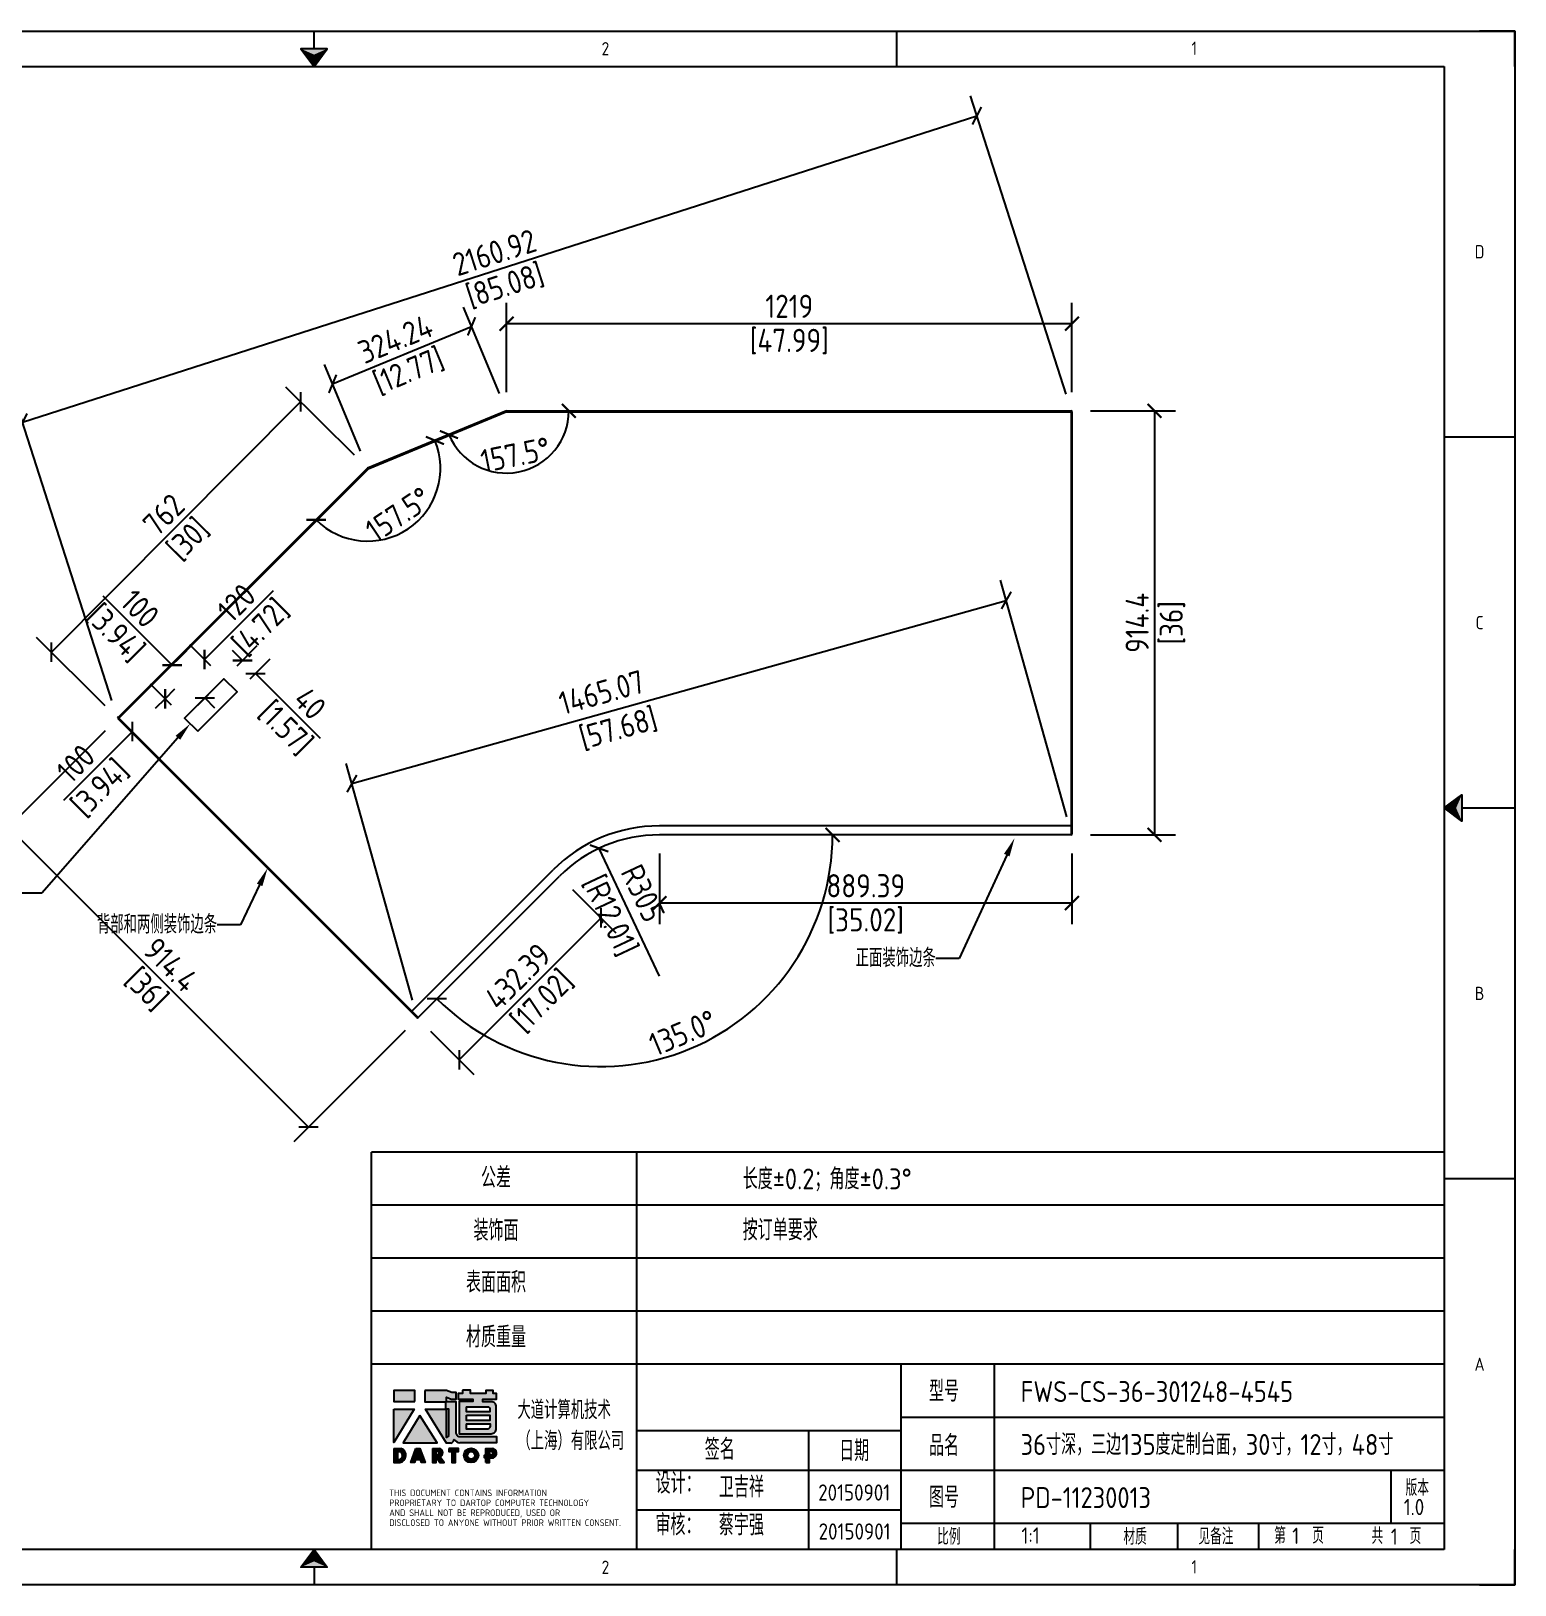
# Model space of a CAD drawing. Header units: millimetres. Extents: x 334 to 23266, y -22310 to 9660.
# Drawn here: x 20067 to 23266, y 6309 to 9660 of the extents above; entities that cross this region are included whole.
import ezdxf
from ezdxf import colors
from ezdxf.entities.mleader import LeaderData, LeaderLine
from ezdxf.enums import TextEntityAlignment as Align
from ezdxf.math import Vec2, Vec3

# ---------------------------------------------------------------- set-up
doc = ezdxf.new("R2010")
doc.units = ezdxf.units.MM
doc.header["$MEASUREMENT"] = 0
doc.layers.get('Defpoints').update_dxf_attribs({"color": 252})
for name, color, linetype in [('DIM', 2, 'Continuous'), ('TITLEBLOCK', 255, 'Continuous'), ('WORKSURFACE', 7, 'Continuous')]:
    doc.layers.add(name, color=color, linetype=linetype)
doc.styles.add('Dartop Text Style', font='gbenor.shx', dxfattribs={"bigfont": 'gbcbig.shx'})
doc.dimstyles.new('Dartop DIM Style', dxfattribs={"dimscale": 20, "dimtxt": 2.5, "dimasz": 1.5, "dimexe": 2.25, "dimexo": 2, "dimtad": 1, "dimdsep": 46, "dimtxsty": 'Dartop Text Style', "dimblk": 'ARCHTICK', "dimcen": 0.09, "dimadec": 1, "dimazin": 0, "dimtfac": 1, "dimtofl": 0, "dimtmove": 0, "dimatfit": 1, "dimfxl": 1, "dimtolj": 1, "dimtzin": 0, "dimarcsym": 0})

# ---------------------------------------------------------------- blocks, each defined once
blk = doc.blocks.new('*U5')
at = {"color": 254, "linetype": 'Continuous', "extrusion": (0, 0, -1)}
for points in [[(-17, 0.333), (-16.812, 0.25), (-17, 0.5)], [(-17, 0.333), (-17, 0.5), (-17.188, 0.25)], [(-17, 0.333), (-17.188, 0.25), (-16.812, 0.25)]]:
    blk.add_solid(points, dxfattribs=at)
blk = doc.blocks.new('*U4')
at = {"color": 254, "linetype": 'Continuous', "extrusion": (0, 0, -1)}
for points in [[(-33.167, 11), (-33, 11), (-33.25, 11.188)], [(-33.167, 11), (-33.25, 11.188), (-33.25, 10.812)], [(-33.167, 11), (-33.25, 10.812), (-33, 11)]]:
    blk.add_solid(points, dxfattribs=at)
blk = doc.blocks.new('*U6')
at = {"color": 254, "linetype": 'Continuous'}
for points in [[(17, 21.667), (17.188, 21.75), (16.812, 21.75)], [(17, 21.667), (16.812, 21.75), (17, 21.5)], [(17, 21.667), (17, 21.5), (17.188, 21.75)]]:
    blk.add_solid(points, dxfattribs=at)
blk = doc.blocks.new('dadao')
for p, q in [((48, 19.2), (44.9, 10.4)), ((44.9, 10.4), (51.2, 10.4)), ((51.2, 10.4), (48, 19.2))]:
    blk.add_line(p, q)
for points in [[(41.8, 121.6), (41.8, 143.7), (-0.4, 143.7), (-0.4, 121.6), (41.8, 121.6)], [(104.8, 122), (104.8, 130.3), (114.1, 126.3), (124.2, 126.3), (124.2, 139.6), (115.9, 139.6), (105.1, 143.9), (61.5, 143.9)], [(61.7, 144), (61.7, 121.3), (103.9, 121.3)], [(113.4, 38.7), (105.1, 38.7), (63, 106.5), (103.9, 106.5), (103.9, 120.9), (103.9, 121.3)], [(109.7, 53.6), (109.7, 106.2), (104.3, 106.2), (104.3, 50.4), (106.6, 50.4)], [(144.6, 94.4), (144.6, 84.8), (192, 84.8), (192, 94.1), (144.9, 94.1)], [(120.2, 45), (119.5, 45), (119.5, 44.6)], [(0, 28), (0, 0), (11.8, 0)], [(0.1, 28), (14, 28)], [(7.1, 21.8), (7.1, 6.1), (12, 6.1)], [(7.1, 21.8), (11.4, 21.8)], [(76.8, 28.2), (76.8, 0), (84.1, 0), (84.1, 11.1), (91.6, -0.1), (100.3, -0.1), (91.7, 11.1)], [(76.8, 28.2), (90.6, 28.2)], [(84, 22.7), (84, 15.3), (87.2, 15.3)], [(84, 22.7), (87.3, 22.7)], [(183.7, 0), (183.7, 9.6), (180.6, 9.6), (180.6, 14.9), (183.8, 14.9), (183.8, 28.1), (196.1, 28.1), (196.5, 28.1)], [(183.7, 0), (190.9, 0), (190.9, 9.6), (198.8, 9.6)], [(194.9, 22.3), (190.8, 22.3), (190.8, 15), (194.4, 15)]]:
    blk.add_lwpolyline(points)
blk.add_lwpolyline([(137.1, 144.2), (137.1, 137.9), (128.3, 137.9), (128.3, 126.5), (157.3, 126.5), (157.3, 121.5), (130.3, 121.5), (130.3, 57.5), (194.4, 57.5, 0.414214), (204.4, 67.5), (204.4, 111.3, 0.414214), (194.4, 121.3), (177.5, 121.3), (177.5, 126.3), (204.7, 126.3), (204.7, 137.7), (198.2, 137.7), (198.2, 143.9), (183.3, 143.9), (183.3, 138), (153, 138), (153, 144.2), (137.1, 144.2)], format="xyb", close=True)
for points in [[(-0.3, 106.2), (40.4, 106.2), (-0.3, 39.7), (-0.3, 106.2)], [(51.7, 94.1), (18.4, 39.3), (86.2, 39.3)], [(43.8, 28.2), (51.8, 28.2), (62.6, -0.1), (55, -0.1), (53.2, 5), (42.9, 5), (41.1, 0), (33.6, 0)], [(110, 28.1), (110, 21.9), (116, 21.9), (116, -0.1), (123.2, -0.1), (123.2, 22), (129.2, 22), (129.2, 28.1), (110, 28.1)]]:
    blk.add_lwpolyline(points, close=True)
for points in [[(104.8, 122), (123.4, 122), (123.4, 60, 0.414214), (131.4, 52), (204.8, 52), (204.8, 39.1), (131.7, 39.1)], [(144.3, 110.8), (144.3, 101.8), (192.3, 101.8), (192.3, 105.5, 0.414214), (187.3, 110.5), (144.3, 110.5)], [(144.6, 77), (144.6, 67.5), (187.6, 67.5, 0.414214), (192.6, 72.5), (192.6, 76.4), (144.6, 76.4)]]:
    blk.add_lwpolyline(points, format="xyb")
for radius in [14.5, 7.44]:
    blk.add_circle((154.2, 14.2), radius)
for centre, radius, start, end in [((99.2, 60.7), 12.6, 305.6399, 325.969), ((111.6, 46.7), 8.19, 282.9811, 347.6627), ((136, 61.7), 22.9, 226.7358, 259.3209), ((8.5, 13.9), 8.49, 294.2143, 69.7177), ((9.6, 14.2), 14.4, 278.6604, 72.3203), ((86.4, 19), 3.8, 282.527, 76.7196), ((88.6, 19.4), 8.95, 290.6073, 77.2124), ((193.7, 18.7), 3.8, 280.9891, 72.5513), ((195.7, 18.6), 9.51, 288.8959, 85.2442)]:
    blk.add_arc(centre, radius, start, end)
blk = doc.blocks.new('TitleBlock_Dartop')
for points in [[(2465.7, 419.1), (2420.2, 419.1), (2420.2, 395.3), (2465.7, 395.3)], [(2464.3, 378.7), (2420.3, 378.7), (2420.3, 306.9)], [(2476.5, 365.6), (2440.5, 306.4), (2513.7, 306.4)], [(2560.2, 294.3), (2539.4, 294.3), (2539.4, 287.7), (2545.9, 287.7), (2545.9, 263.9), (2553.7, 263.9), (2553.7, 287.7), (2560.2, 287.7)]]:
    blk.add_hatch(color=256).paths.add_polyline_path(points)
h = blk.add_hatch(color=256)
h.paths.add_polyline_path([(2533.8, 404.6), (2543.9, 400.3), (2554.8, 400.3), (2554.8, 414.7), (2545.8, 414.7), (2534.1, 419.3), (2487.3, 419.3), (2487.3, 395), (2532.8, 395), (2532.8, 394.5), (2532.8, 378.9), (2488.7, 378.9), (2534.1, 305.8), (2543.1, 305.8, 0.279375), (2549.7, 312.2), (2549.7, 312.5), (2550.5, 312.5, 0.143145), (2562.9, 306.2), (2641.8, 306.2), (2641.8, 320.1), (2562.5, 320.1, -0.414214), (2553.9, 328.7), (2553.9, 395.7), (2533.8, 395.7)])
h.paths.add_polyline_path([(2533.3, 378.6), (2539.1, 378.6), (2539.1, 321.8, -0.088936), (2535.7, 318.4), (2533.3, 318.4)], flags=16)
h = blk.add_hatch(color=256)
h.paths.add_polyline_path([(2641.7, 412.7), (2634.7, 412.7), (2634.7, 419.4), (2618.6, 419.4), (2618.6, 413), (2585.8, 413), (2585.8, 419.7), (2568.6, 419.7), (2568.6, 412.9), (2559.2, 412.9), (2559.2, 400.6), (2590.5, 400.6), (2590.5, 395.1), (2561.3, 395.1), (2561.3, 326.1), (2630.6, 326.1, 0.414214), (2641.4, 336.9), (2641.4, 384.2, 0.414214), (2630.6, 395), (2612.3, 395), (2612.3, 400.3), (2641.7, 400.3)])
h.paths.add_polyline_path([(2622.9, 383.3, -0.414214), (2628.3, 377.9), (2628.3, 373.9), (2576.5, 373.9), (2576.5, 383.3)], flags=16)
h.paths.add_polyline_path([(2628, 365.5), (2628, 355.5), (2576.8, 355.5), (2576.8, 365.5)], flags=16)
h.paths.add_polyline_path([(2628.7, 346.5), (2628.7, 342.2, -0.414214), (2623.3, 336.8), (2576.8, 336.8), (2576.8, 346.5)], flags=16)
h = blk.add_hatch(color=256)
h.paths.add_polyline_path([(2435.7, 294.1), (2420.6, 294.1), (2420.6, 264), (2433.3, 264, 0.793016)])
h.paths.add_polyline_path([(2433.6, 270.6), (2428.3, 270.6), (2428.3, 287.5), (2433, 287.5, -0.671361)], flags=16)
h = blk.add_hatch(color=256)
h.paths.add_polyline_path([(2476.6, 294.4), (2468, 294.4), (2456.9, 263.9), (2465.1, 263.9), (2467, 269.3), (2478, 269.3), (2480, 263.9), (2488.2, 263.9)])
h.paths.add_polyline_path([(2475.9, 275.1), (2469.1, 275.1), (2472.4, 284.7)], flags=16)
h = blk.add_hatch(color=256)
h.paths.add_polyline_path([(2518.4, 294.4), (2503.6, 294.4), (2503.6, 263.9), (2511.4, 263.9), (2511.4, 276), (2519.5, 263.8), (2529, 263.8), (2519.7, 275.9, 0.744055)])
h.paths.add_polyline_path([(2511.4, 280.5), (2511.4, 288.5), (2514.9, 288.5, -0.796809), (2514.8, 280.5)], flags=16)
h = blk.add_hatch(color=256)
h.paths.add_polyline_path([(2571.5, 279.3, 1), (2602.8, 279.3, 1)])
h.paths.add_polyline_path([(2595.2, 279.3, -1), (2579.1, 279.3, -1)], flags=16)
h = blk.add_hatch(color=256)
h.paths.add_polyline_path([(2632.8, 294.3), (2632.3, 294.3), (2619.1, 294.3), (2619.1, 280.1), (2615.6, 280.1), (2615.6, 274.3), (2619.1, 274.3), (2619.1, 264), (2626.8, 264), (2626.8, 274.4), (2635.3, 274.4, 0.812304)])
h.paths.add_polyline_path([(2626.7, 280.1), (2626.7, 288.1), (2631.1, 288.1, -0.778213), (2630.6, 280.1)], flags=16)
for p, q in [((0, 3350.4), (4761.2, 3350.4)), ((2248.5, 3312.3), (2248.5, 3350.4)), ((3504.9, 3274.2), (3504.9, 3350.4)), ((4837.4, 3350.4), (4761.2, 3350.4)), ((4837.4, 3274.2), (4837.4, 3350.4)), ((152.3, 3274.2), (4685.1, 3274.2)), ((4685.1, 3274.2), (4685.1, 76.1)), ((4837.4, 3274.2), (4837.4, 76.1)), ((4837.4, 2474.7), (4685.1, 2474.7)), ((4723.2, 1675.2), (4837.4, 1675.2)), ((2372.2, 76.1), (2372.2, 932.8)), ((4685.1, 932.8), (2372.2, 932.8)), ((2943.3, 932.8), (2943.3, 76.1)), ((4837.4, 875.7), (4685.1, 875.7)), ((4685.1, 818.6), (2372.2, 818.6)), ((4685.1, 704.3), (2372.2, 704.3)), ((4685.1, 590.1), (2372.2, 590.1)), ((4685.1, 475.9), (2372.2, 475.9)), ((3514.4, 76.1), (3514.4, 475.9)), ((3715.3, 133.3), (3715.3, 475.9)), ((3514.4, 361.7), (4685.1, 361.7)), ((2943.3, 333.1), (3514.4, 333.1)), ((3314.5, 333.1), (3314.5, 76.1)), ((2943.3, 247.5), (4685.1, 247.5)), ((4570.9, 133.3), (4570.9, 247.5)), ((2943.3, 161.8), (3514.4, 161.8)), ((3514.4, 133.3), (4685.1, 133.3)), ((3715.3, 76.1), (3715.3, 133.3)), ((3922.4, 76.1), (3922.4, 133.3)), ((4110.6, 76.1), (4110.6, 133.3)), ((4285.3, 76.1), (4285.3, 133.3)), ((4685.1, 76.1), (152.3, 76.1)), ((3504.9, 0), (3504.9, 76.1)), ((4837.4, 0), (4837.4, 76.1)), ((2248.5, 38.1), (2248.5, 0)), ((4761.2, 0), (0, 0)), ((4761.2, 0), (4837.4, 0))]:
    blk.add_line(p, q)
for points in [[(0, 3350.4), (4837.4, 3350.4), (4837.4, 0), (0, 0)], [(2248.5, 3274.2), (2277, 3312.3), (2219.9, 3312.3), (2248.5, 3274.2)], [(4685.1, 1675.2), (4723.2, 1703.7), (4723.2, 1646.6), (4685.1, 1675.2)], [(2248.5, 76.1), (2277, 38.1), (2219.9, 38.1), (2248.5, 76.1)]]:
    blk.add_lwpolyline(points, close=True)
for name, p, xscale, yscale, zscale in [('*U6', (-340.4, 0), 152.2888407109637, 152.2888407109637, 152.2888407109637), ('*U4', (-340.4, 0), 152.2888407109637, 152.2888407109637, 152.2888407109637), ('dadao', (2420.6, 264), 1.079866324957078, 1.079866324957078, 1.079866324957078), ('*U5', (-340.4, 0), 152.2888407109637, 152.2888407109637, 152.2888407109637)]:
    blk.add_blockref(name, p, dxfattribs=dict(xscale=xscale, yscale=yscale, zscale=zscale))
at = {"style": 'Dartop Text Style'}
for s, height, p in [('2', 28.6, (2876.7, 3312.3)), ('1', 28.6, (4146.1, 3313.2)), ('D', 28.6, (4761.2, 2874.5)), ('C', 28.6, (4761.2, 2074.9)), ('B', 28.6, (4761.2, 1275.4)), ('公差', 45, (2640.8, 878.3)), ('装饰面', 45, (2640.8, 764.4)), ('表面面积', 45, (2640.8, 652.7)), ('材质重量', 45, (2640.8, 534.5)), ('A', 28.6, (4761.2, 475.9)), ('型号', 45, (3606.7, 417.8)), ('签名', 45, (3123.1, 292.2)), ('日期', 45, (3413, 289.3)), ('品名', 45, (3606.7, 300.5)), ('图号', 45, (3606.7, 188.9)), ('版本', 35, (4626.9, 209.6)), ('比例', 35, (3617, 104.1)), ('材质', 35, (4018.6, 104.1)), ('第   页', 35, (4372, 106.5)), ('共   页', 35, (4581.8, 105.6)), ('2', 28.6, (2876.7, 38.1)), ('1', 28.6, (4146.1, 39))]:
    blk.add_text(s, height=height, dxfattribs=at).set_placement(p, align=Align.MIDDLE_CENTER)
for s, height, p in [('设计：', 45, (2984.8, 197)), ('THIS DOCUMENT CONTAINS INFORMATION', 14.277, (2410.7, 191.4)), ('PROPRIETARY TO DARTOP COMPUTER TECHNOLOGY', 14.277, (2410.7, 169.9)), ('AND SHALL NOT BE REPRODUCED, USED OR', 14.277, (2410.7, 148.5)), ('DISCLOSED TO ANYONE WITHOUT PRIOR WRITTEN CONSENT.', 14.277, (2410.7, 127.1)), ('审核：', 45, (2984.4, 107))]:
    blk.add_text(s, height=height, dxfattribs=at).set_placement(p)
at = {"insert": (2686.8, 397.4), "char_height": 40, "attachment_point": 1, "style": 'Dartop Text Style'}
blk.add_mtext_dynamic_manual_height_columns('大道计算机技术（上海）有限公司', width=235.338, gutter_width=1, heights=[0], dxfattribs=at)
at = {"style": 'Dartop Text Style'}
for tag, p, height in [('#公差', (3172.6, 852.9), 45), ('#装饰面', (3172.6, 743), 45), ('#表面面积', (3172.6, 626.8), 45), ('#材质重量', (3172.6, 506), 45), ('#型号', (3771.8, 394.4), 45), ('#品名', (3771.8, 280.3), 45), ('#设计', (3121.2, 188.5), 45), ('#图号', (3771.8, 165.8), 45), ('#版本', (4597.7, 150.5), 35), ('#审核', (3121.2, 106.9), 45), ('#比例', (3773.4, 89), 35), ('#材质', (4155.2, 87.2), 35), ('#INDEX', (4357.4, 88.3), 35), ('#PAGE', (4569.8, 86.7), 35)]:
    blk.add_attdef(tag, p, '', height=height, dxfattribs=at)
for tag, p in [('#设计日期', (3412.9, 181.7)), ('#审核日期', (3413.8, 97.7))]:
    blk.add_attdef(tag, text='', height=35, dxfattribs=at).set_placement(p, align=Align.CENTER)
blk = doc.blocks.new('_ArchTick')
at = {"color": 0, "linetype": 'ByBlock', "const_width": 0.15}
blk.add_lwpolyline([(-0.5, -0.5), (0.5, 0.5)], dxfattribs=at)
blk = doc.blocks.new('*D94')
at = {"layer": 'Defpoints', "color": 0, "transparency": 16777216}
for p in [(20255.4, 8179.4, 32), (20018.9, 7942.9), (20902, 7532.8, 32)]:
    blk.add_point(p, dxfattribs=at)
at = {"layer": 'DIM', "color": 0, "lineweight": -2, "transparency": 16777216}
for p, q in [((20227.1, 8151.1), (19987.1, 7911.1)), ((20665.5, 7296.3), (20018.9, 7942.9)), ((20873.7, 7504.5), (20633.6, 7264.5))]:
    blk.add_line(p, q, dxfattribs=at)
at = {"layer": 'DIM', "color": 0, "lineweight": -2, "transparency": 16777216, "xscale": 30, "yscale": 30, "zscale": 30}
for p, rotation in [((20018.9, 7942.9), 135.0000000000037), ((20665.5, 7296.3), 315.0000000000037)]:
    blk.add_blockref('_ArchTick', p, dxfattribs=dict(at, rotation=rotation))
at = {"layer": 'DIM', "color": 0, "transparency": 16777216, "char_height": 50, "attachment_point": 5, "rotation": 315, "style": 'Dartop Text Style'}
for s, insert in [('\\A1;914.4', (20368.7, 7646.1)), ('\\A1;[36]', (20314.9, 7592.3))]:
    blk.add_mtext(s, dxfattribs=dict(at, insert=insert))
blk = doc.blocks.new('*D95')
at = {"layer": 'Defpoints', "color": 0, "transparency": 16777216}
for p in [(20648.5, 8860.3), (20792.8, 8716.8, 32), (20255.4, 8176.6, 32)]:
    blk.add_point(p, dxfattribs=at)
at = {"layer": 'DIM', "color": 0, "lineweight": -2, "transparency": 16777216}
for p, q in [((20764.4, 8745), (20616.6, 8892.1)), ((20111.1, 8320.1), (20648.5, 8860.3)), ((20227, 8204.8), (20079.2, 8351.8))]:
    blk.add_line(p, q, dxfattribs=at)
at = {"layer": 'DIM', "color": 0, "lineweight": -2, "transparency": 16777216, "xscale": 30, "yscale": 30, "zscale": 30}
for p, rotation in [((20648.5, 8860.3), 45.15038227807477), ((20111.1, 8320.1), 225.1503822780748)]:
    blk.add_blockref('_ArchTick', p, dxfattribs=dict(at, rotation=rotation))
at = {"layer": 'DIM', "color": 0, "transparency": 16777216, "char_height": 50, "attachment_point": 5, "rotation": 45.1504, "style": 'Dartop Text Style'}
for s, insert in [('\\A1;762', (20353.2, 8616.7)), ('\\A1;[30]', (20407.1, 8563))]:
    blk.add_mtext(s, dxfattribs=dict(at, insert=insert))
blk = doc.blocks.new('*D96')
at = {"layer": 'Defpoints', "color": 0, "transparency": 16777216}
for p in [(21016.9, 9022.9), (21092.4, 8840.9, 32), (20792.8, 8716.8, 32)]:
    blk.add_point(p, dxfattribs=at)
at = {"layer": 'DIM', "color": 0, "lineweight": -2, "transparency": 16777216}
for p, q in [((21077.1, 8877.8), (20999.7, 9064.5)), ((20717.4, 8898.9), (21016.9, 9022.9)), ((20777.5, 8753.7), (20700.2, 8940.4))]:
    blk.add_line(p, q, dxfattribs=at)
at = {"layer": 'DIM', "color": 0, "lineweight": -2, "transparency": 16777216, "xscale": 30, "yscale": 30, "zscale": 30}
for p, rotation in [((21016.9, 9022.9), 22.49999999942064), ((20717.4, 8898.9), 202.4999999994207)]:
    blk.add_blockref('_ArchTick', p, dxfattribs=dict(at, rotation=rotation))
at = {"layer": 'DIM', "color": 0, "transparency": 16777216, "char_height": 50, "attachment_point": 5, "rotation": 22.5, "style": 'Dartop Text Style'}
for s, insert in [('\\A1;324.24', (20852.8, 8995.5)), ('\\A1;[12.77]', (20881.9, 8925.3))]:
    blk.add_mtext(s, dxfattribs=dict(at, insert=insert))
blk = doc.blocks.new('*D97')
at = {"layer": 'Defpoints', "color": 0, "transparency": 16777216}
for p in [(22311.4, 9028.7), (21092.4, 8840.9, 32), (22311.4, 8840.9, 32)]:
    blk.add_point(p, dxfattribs=at)
at = {"layer": 'DIM', "color": 0, "lineweight": -2, "transparency": 16777216}
for p, q in [((21092.4, 8880.9), (21092.4, 9073.7)), ((22311.4, 8880.9), (22311.4, 9073.7)), ((21092.4, 9028.7), (22311.4, 9028.7))]:
    blk.add_line(p, q, dxfattribs=at)
at = {"layer": 'DIM', "color": 0, "lineweight": -2, "transparency": 16777216, "xscale": 30, "yscale": 30, "zscale": 30, "rotation": 180}
blk.add_blockref('_ArchTick', (21092.4, 9028.7), dxfattribs=at)
at = {"layer": 'DIM', "color": 0, "lineweight": -2, "transparency": 16777216, "xscale": 30, "yscale": 30, "zscale": 30}
blk.add_blockref('_ArchTick', (22311.4, 9028.7), dxfattribs=at)
at = {"layer": 'DIM', "color": 0, "transparency": 16777216, "char_height": 50, "attachment_point": 5, "style": 'Dartop Text Style'}
for s, insert in [('\\A1;1219', (21701.9, 9066.2)), ('\\A1;[47.99]', (21701.9, 8990.1))]:
    blk.add_mtext(s, dxfattribs=dict(at, insert=insert))
blk = doc.blocks.new('*D88')
at = {"layer": 'Defpoints', "color": 0, "transparency": 16777216}
for p in [(21092.4, 8840.9, 32), (21092.4, 8840.9, 32), (22309.4, 8840.9, 32), (20792.8, 8716.8, 32), (21057.6, 8711.1)]:
    blk.add_point(p, dxfattribs=at)
at = {"layer": 'DIM', "color": 0, "lineweight": -2, "transparency": 16777216}
blk.add_arc((21092.4, 8840.9), 134.4, 202.5, 360, dxfattribs=at)
at = {"layer": 'DIM', "color": 0, "lineweight": -2, "transparency": 16777216, "xscale": 30, "yscale": 30, "zscale": 30}
for p, rotation in [((21226.7, 8840.9), 89.99999998064156), ((20968.2, 8789.5), 112.5)]:
    blk.add_blockref('_ArchTick', p, dxfattribs=dict(at, rotation=rotation))
at = {"layer": 'DIM', "color": 0, "transparency": 16777216, "insert": (21111.3, 8745.9), "char_height": 50, "attachment_point": 5, "rotation": 11.25, "style": 'Dartop Text Style'}
blk.add_mtext('\\A1;157.5°', dxfattribs=at)
blk = doc.blocks.new('*D89')
at = {"layer": 'Defpoints', "color": 0, "transparency": 16777216}
for p in [(21092.4, 8840.9, 32), (20792.8, 8716.8, 32), (20792.8, 8716.8, 32), (20813.3, 8561.1), (20255.4, 8179.4, 32)]:
    blk.add_point(p, dxfattribs=at)
at = {"layer": 'DIM', "color": 0, "lineweight": -2, "transparency": 16777216}
blk.add_arc((20792.8, 8716.8), 157, 225, 22.5, dxfattribs=at)
at = {"layer": 'DIM', "color": 0, "lineweight": -2, "transparency": 16777216, "xscale": 30, "yscale": 30, "zscale": 30}
for p, rotation in [((20937.9, 8776.9), 112.4999999999994), ((20681.8, 8605.8), 135.0000000000039)]:
    blk.add_blockref('_ArchTick', p, dxfattribs=dict(at, rotation=rotation))
at = {"layer": 'DIM', "color": 0, "transparency": 16777216, "insert": (20859.2, 8617.4), "char_height": 50, "attachment_point": 5, "rotation": 33.75, "style": 'Dartop Text Style'}
blk.add_mtext('\\A1;157.5°', dxfattribs=at)
blk = doc.blocks.new('*D85')
at = {"layer": 'Defpoints', "color": 0, "transparency": 16777216}
for p in [(22311.4, 8840.9, 32), (22311.4, 7926.5, 32), (22489.4, 7926.5)]:
    blk.add_point(p, dxfattribs=at)
at = {"layer": 'DIM', "color": 0, "lineweight": -2, "transparency": 16777216}
for p, q in [((22351.4, 8840.9), (22534.4, 8840.9)), ((22489.4, 8840.9), (22489.4, 7926.5)), ((22351.4, 7926.5), (22534.4, 7926.5))]:
    blk.add_line(p, q, dxfattribs=at)
at = {"layer": 'DIM', "color": 0, "lineweight": -2, "transparency": 16777216, "xscale": 30, "yscale": 30, "zscale": 30}
for p, rotation in [((22489.4, 8840.9), 90), ((22489.4, 7926.5), 270)]:
    blk.add_blockref('_ArchTick', p, dxfattribs=dict(at, rotation=rotation))
at = {"layer": 'DIM', "color": 0, "transparency": 16777216, "char_height": 50, "attachment_point": 5, "rotation": 90, "style": 'Dartop Text Style'}
for s, insert in [('\\A1;914.4', (22451.9, 8383.7)), ('\\A1;[36]', (22527.9, 8383.7))]:
    blk.add_mtext(s, dxfattribs=dict(at, insert=insert))
blk = doc.blocks.new('*D90')
at = {"layer": 'Defpoints', "color": 0, "transparency": 16777216}
for p in [(21422, 7926.5, 32), (22311.4, 7926.5, 32), (21422, 7779.2)]:
    blk.add_point(p, dxfattribs=at)
at = {"layer": 'DIM', "color": 0, "lineweight": -2, "transparency": 16777216}
for p, q in [((21422, 7886.5), (21422, 7734.2)), ((22311.4, 7886.5), (22311.4, 7734.2)), ((22311.4, 7779.2), (21422, 7779.2))]:
    blk.add_line(p, q, dxfattribs=at)
at = {"layer": 'DIM', "color": 0, "lineweight": -2, "transparency": 16777216, "xscale": 30, "yscale": 30, "zscale": 30, "rotation": 180}
blk.add_blockref('_ArchTick', (21422, 7779.2), dxfattribs=at)
at = {"layer": 'DIM', "color": 0, "lineweight": -2, "transparency": 16777216, "xscale": 30, "yscale": 30, "zscale": 30}
blk.add_blockref('_ArchTick', (22311.4, 7779.2), dxfattribs=at)
at = {"layer": 'DIM', "color": 0, "transparency": 16777216, "char_height": 50, "attachment_point": 5, "style": 'Dartop Text Style'}
for s, insert in [('\\A1;889.39', (21866.7, 7816.7)), ('\\A1;[35.02]', (21866.7, 7740.7))]:
    blk.add_mtext(s, dxfattribs=dict(at, insert=insert))
blk = doc.blocks.new('*D91')
at = {"layer": 'Defpoints', "color": 0, "transparency": 16777216}
for p in [(21206.3, 7837.1, 32), (20900.6, 7531.4, 32), (20990.4, 7441.6)]:
    blk.add_point(p, dxfattribs=at)
at = {"layer": 'DIM', "color": 0, "lineweight": -2, "transparency": 16777216}
for p, q in [((21234.6, 7808.9), (21327.9, 7715.5)), ((21296.1, 7747.3), (20990.4, 7441.6)), ((20928.8, 7503.1), (21022.2, 7409.8))]:
    blk.add_line(p, q, dxfattribs=at)
at = {"layer": 'DIM', "color": 0, "lineweight": -2, "transparency": 16777216, "xscale": 30, "yscale": 30, "zscale": 30}
for p, rotation in [((21296.1, 7747.3), 45.0000000000008), ((20990.4, 7441.6), 225.0000000000008)]:
    blk.add_blockref('_ArchTick', p, dxfattribs=dict(at, rotation=rotation))
at = {"layer": 'DIM', "color": 0, "transparency": 16777216, "char_height": 50, "attachment_point": 5, "rotation": 45, "style": 'Dartop Text Style'}
for s, insert in [('\\A1;432.39', (21116.7, 7621)), ('\\A1;[17.02]', (21170.5, 7567.2))]:
    blk.add_mtext(s, dxfattribs=dict(at, insert=insert))
blk = doc.blocks.new('*D86')
at = {"layer": 'Defpoints', "color": 0, "transparency": 16777216}
for p in [(21292, 7897.4, 32), (21422, 7621.5, 32)]:
    blk.add_point(p, dxfattribs=at)
at = {"layer": 'DIM', "color": 0, "lineweight": -2, "transparency": 16777216}
blk.add_line((21422, 7621.5), (21292, 7897.4), dxfattribs=at)
at = {"layer": 'DIM', "color": 0, "lineweight": -2, "transparency": 16777216, "xscale": 30, "yscale": 30, "zscale": 30, "rotation": 115.2259631963529}
blk.add_blockref('_ArchTick', (21292, 7897.4), dxfattribs=at)
at = {"layer": 'DIM', "color": 0, "transparency": 16777216, "insert": (21346.5, 7781.8), "char_height": 50, "attachment_point": 5, "rotation": 295.226, "style": 'Dartop Text Style'}
blk.add_mtext('\\A1;R305\\P [R12.01]', dxfattribs=at)
blk = doc.blocks.new('*D92')
at = {"layer": 'Defpoints', "color": 0, "transparency": 16777216}
for p in [(21422, 7926.5, 32), (22309.4, 7926.5, 32), (21206.3, 7837.1, 32), (20902, 7532.8, 32), (21295.6, 7426.8)]:
    blk.add_point(p, dxfattribs=at)
at = {"layer": 'DIM', "color": 0, "lineweight": -2, "transparency": 16777216}
blk.add_arc((21295.6, 7926.5), 499.7, 225, 360, dxfattribs=at)
at = {"layer": 'DIM', "color": 0, "lineweight": -2, "transparency": 16777216, "xscale": 30, "yscale": 30, "zscale": 30}
for p, rotation in [((21795.3, 7926.5), 89.99999999999616), ((20942.3, 7573.1), 135.0000000000032)]:
    blk.add_blockref('_ArchTick', p, dxfattribs=dict(at, rotation=rotation))
at = {"layer": 'DIM', "color": 0, "transparency": 16777216, "insert": (21472.5, 7499.5), "char_height": 50, "attachment_point": 5, "rotation": 22.5, "style": 'Dartop Text Style'}
blk.add_mtext('\\A1;135.0°', dxfattribs=at)
blk = doc.blocks.new('*D93')
at = {"layer": 'Defpoints', "color": 0, "transparency": 16777216}
for p in [(22106.4, 9476.9), (22311.4, 8838.9, 32), (20254, 8178, 32)]:
    blk.add_point(p, dxfattribs=at)
at = {"layer": 'DIM', "color": 0, "lineweight": -2, "transparency": 16777216}
for p, q in [((22299.1, 8877), (22092.7, 9519.7)), ((20049, 8816), (22106.4, 9476.9)), ((20241.7, 8216.1), (20035.3, 8858.8))]:
    blk.add_line(p, q, dxfattribs=at)
at = {"layer": 'DIM', "color": 0, "lineweight": -2, "transparency": 16777216, "xscale": 30, "yscale": 30, "zscale": 30}
for p, rotation in [((22106.4, 9476.9), 17.80873793432705), ((20049, 8816), 197.808737934327)]:
    blk.add_blockref('_ArchTick', p, dxfattribs=dict(at, rotation=rotation))
at = {"layer": 'DIM', "color": 0, "transparency": 16777216, "char_height": 50, "attachment_point": 5, "rotation": 17.8087, "style": 'Dartop Text Style'}
for s, insert in [('\\A1;2160.92', (21066.3, 9182.1)), ('\\A1;[85.08]', (21089.5, 9109.7))]:
    blk.add_mtext(s, dxfattribs=dict(at, insert=insert))
blk = doc.blocks.new('*D87')
at = {"layer": 'Defpoints', "color": 0, "transparency": 16777216}
for p in [(22169.8, 8432.1), (22311.4, 7926.5, 32), (20900.6, 7531.4, 32)]:
    blk.add_point(p, dxfattribs=at)
at = {"layer": 'DIM', "color": 0, "lineweight": -2, "transparency": 16777216}
for p, q in [((22300.6, 7965), (22157.6, 8475.4)), ((20759, 8037), (22169.8, 8432.1)), ((20889.8, 7569.9), (20746.8, 8080.3))]:
    blk.add_line(p, q, dxfattribs=at)
at = {"layer": 'DIM', "color": 0, "lineweight": -2, "transparency": 16777216, "xscale": 30, "yscale": 30, "zscale": 30}
for p, rotation in [((22169.8, 8432.1), 15.64421786496154), ((20759, 8037), 195.6442178649615)]:
    blk.add_blockref('_ArchTick', p, dxfattribs=dict(at, rotation=rotation))
at = {"layer": 'DIM', "color": 0, "transparency": 16777216, "insert": (21309.3, 8191.1), "char_height": 50, "attachment_point": 5, "rotation": 15.6442, "style": 'Dartop Text Style'}
blk.add_mtext('\\A1;1465.07\\P [57.68]', dxfattribs=at)
blk = doc.blocks.new('*D98')
at = {"layer": 'Defpoints', "color": 0, "transparency": 16777216}
for p in [(20398.2, 8178, 32), (20285.7, 8149.1), (20327.5, 8107.3, 32)]:
    blk.add_point(p, dxfattribs=at)
at = {"layer": 'DIM', "color": 0, "lineweight": -2, "transparency": 16777216}
for p, q in [((20369.9, 8206.3), (20324.6, 8251.6)), ((20356.4, 8219.8), (20377.6, 8241)), ((20299.2, 8135.5), (20253.9, 8180.9)), ((20285.7, 8149.1), (20137.1, 8000.5))]:
    blk.add_line(p, q, dxfattribs=at)
at = {"layer": 'DIM', "color": 0, "lineweight": -2, "transparency": 16777216, "xscale": 30, "yscale": 30, "zscale": 30}
for p, rotation in [((20356.4, 8219.8), 225.0000000000033), ((20285.7, 8149.1), 45.0000000000033)]:
    blk.add_blockref('_ArchTick', p, dxfattribs=dict(at, rotation=rotation))
at = {"layer": 'DIM', "color": 0, "transparency": 16777216, "char_height": 50, "attachment_point": 5, "rotation": 45, "style": 'Dartop Text Style'}
for s, insert in [('\\A1;100', (20163.6, 8080.1)), ('\\A1;[3.94]', (20217.4, 8026.3))]:
    blk.add_mtext(s, dxfattribs=dict(at, insert=insert))
blk = doc.blocks.new('*D99')
at = {"layer": 'Defpoints', "color": 0, "transparency": 16777216}
for p in [(20441.2, 8304.7), (20483.1, 8262.8, 32), (20398.2, 8178, 32)]:
    blk.add_point(p, dxfattribs=at)
at = {"layer": 'DIM', "color": 0, "lineweight": -2, "transparency": 16777216}
for p, q in [((20441.2, 8304.7), (20589.7, 8453.2)), ((20454.8, 8291.1), (20409.4, 8336.5)), ((20369.9, 8206.3), (20324.6, 8251.6)), ((20356.4, 8219.8), (20335.2, 8198.6))]:
    blk.add_line(p, q, dxfattribs=at)
at = {"layer": 'DIM', "color": 0, "lineweight": -2, "transparency": 16777216, "xscale": 30, "yscale": 30, "zscale": 30}
for p, rotation in [((20441.2, 8304.7), 224.9999999999997), ((20356.4, 8219.8), 44.99999999999969)]:
    blk.add_blockref('_ArchTick', p, dxfattribs=dict(at, rotation=rotation))
at = {"layer": 'DIM', "color": 0, "transparency": 16777216, "char_height": 50, "attachment_point": 5, "rotation": 45, "style": 'Dartop Text Style'}
for s, insert in [('\\A1;120', (20510.2, 8426.7)), ('\\A1;[4.72]', (20563.9, 8372.9))]:
    blk.add_mtext(s, dxfattribs=dict(at, insert=insert))
blk = doc.blocks.new('*D100')
at = {"layer": 'Defpoints', "color": 0, "transparency": 16777216}
for p in [(20371.2, 8292.4), (20327.5, 8248.7, 32), (20398.2, 8178, 32)]:
    blk.add_point(p, dxfattribs=at)
at = {"layer": 'DIM', "color": 0, "lineweight": -2, "transparency": 16777216}
for p, q in [((20371.2, 8292.4), (20222.6, 8441)), ((20355.8, 8277), (20403, 8324.2)), ((20426.5, 8206.3), (20473.7, 8253.5)), ((20441.9, 8221.6), (20463.1, 8200.4))]:
    blk.add_line(p, q, dxfattribs=at)
at = {"layer": 'DIM', "color": 0, "lineweight": -2, "transparency": 16777216, "xscale": 30, "yscale": 30, "zscale": 30}
for p, rotation in [((20371.2, 8292.4), 315.0000000000034), ((20441.9, 8221.6), 135.0000000000034)]:
    blk.add_blockref('_ArchTick', p, dxfattribs=dict(at, rotation=rotation))
at = {"layer": 'DIM', "color": 0, "transparency": 16777216, "char_height": 50, "attachment_point": 5, "rotation": 315, "style": 'Dartop Text Style'}
for s, insert in [('\\A1;100', (20302.2, 8414.4)), ('\\A1;[3.94]', (20248.4, 8360.6))]:
    blk.add_mtext(s, dxfattribs=dict(at, insert=insert))
blk = doc.blocks.new('*D101')
at = {"layer": 'Defpoints', "color": 0, "transparency": 16777216}
for p in [(20483.1, 8262.8, 32), (20551.1, 8274.2), (20511.4, 8234.5, 32)]:
    blk.add_point(p, dxfattribs=at)
at = {"layer": 'DIM', "color": 0, "lineweight": -2, "transparency": 16777216}
for p, q in [((20522.8, 8302.5), (20501.6, 8323.7)), ((20511.4, 8291.1), (20554.6, 8334.4)), ((20539.7, 8262.8), (20582.9, 8306.1)), ((20551.1, 8274.2), (20690.7, 8134.6))]:
    blk.add_line(p, q, dxfattribs=at)
at = {"layer": 'DIM', "color": 0, "lineweight": -2, "transparency": 16777216, "xscale": 30, "yscale": 30, "zscale": 30}
for p, rotation in [((20522.8, 8302.5), 315), ((20551.1, 8274.2), 135)]:
    blk.add_blockref('_ArchTick', p, dxfattribs=dict(at, rotation=rotation))
at = {"layer": 'DIM', "color": 0, "transparency": 16777216, "char_height": 50, "attachment_point": 5, "rotation": 315, "style": 'Dartop Text Style'}
for s, insert in [('\\A1;[1.57]', (20614.9, 8156)), ('\\A1;40', (20668.6, 8209.7))]:
    blk.add_mtext(s, dxfattribs=dict(at, insert=insert))

msp = doc.modelspace()

# ---------------------------------------------------------------- linework, layer by layer
at = {"layer": 'WORKSURFACE'}
for p, q in [((21092.358, 8840.87, 32.048), (20792.799, 8716.789, 32.048)), ((21092.755, 8838.87, 32.048), (20793.931, 8715.093, 32.048)), ((21092.358, 8840.87, 32.048), (22309.358, 8840.87, 32.048)), ((21092.755, 8838.87, 32.048), (22309.358, 8838.87, 32.048)), ((22309.358, 8838.87, 32.048), (22309.358, 7926.47, 32.048)), ((22311.358, 8838.87, 32.048), (22311.358, 7928.47, 32.048)), ((20792.799, 8716.789, 32.048), (20255.397, 8179.388, 32.048)), ((20793.931, 8715.093, 32.048), (20256.812, 8177.973, 32.048)), ((20899.147, 7532.809, 32.048), (20255.397, 8176.559, 32.048)), ((20901.976, 7532.809, 32.048), (20256.812, 8177.973, 32.048)), ((22309.358, 7945.92, 32.048), (21421.972, 7945.92, 32.048)), ((22309.358, 7926.47, 32.048), (21421.972, 7926.47, 32.048)), ((20888.223, 7546.562, 32.048), (21192.551, 7850.891, 32.048)), ((20901.976, 7532.809, 32.048), (21206.304, 7837.138, 32.048))]:
    msp.add_line(p, q, dxfattribs=at)
at = {"layer": 'WORKSURFACE', "elevation": 32.048}
msp.add_lwpolyline([(20426.517, 8149.689), (20511.37, 8234.542), (20483.086, 8262.826), (20398.233, 8177.973)], close=True, dxfattribs=at)
at = {"layer": 'WORKSURFACE'}
for centre, radius, start, end in [((22309.358, 8838.87, 32.048), 2, 0, 90), ((20256.812, 8177.973, 32.048), 2, 135, 225), ((21421.972, 7621.47, 32.048), 324.45, 90, 135), ((21421.972, 7621.47, 32.048), 305, 90, 135), ((22309.358, 7928.47, 32.048), 2, 270, 0), ((20900.562, 7534.223, 32.048), 2, 225, 315)]:
    msp.add_arc(centre, radius, start, end, dxfattribs=at)

# ---------------------------------------------------------------- block references
at = {"layer": 'TITLEBLOCK'}
msp.add_blockref('TitleBlock_Dartop', (18428.931, 6309.2), dxfattribs=at).add_auto_attribs({'#版本': '1.0', '#审核日期': '20150901', '#设计日期': '20150901', '#审核': '蔡宇强', '#设计': '卫吉祥', '#PAGE': '1', '#INDEX': '1', '#材质': '见备注', '#比例': '1:1', '#图号': 'PD-11230013', '#品名': '36寸深，三边135度定制台面，30寸，12寸，48寸', '#型号': 'FWS-CS-36-301248-4545', '#装饰面': '按订单要求', '#公差': '长度%%P0.2；角度%%P0.3%%D'})

# ---------------------------------------------------------------- dimensions: what is measured, and where the dimension line sits
at = {"layer": 'DIM'}
for p1, p2, distance, picture, middle in [((20253.983, 8177.973, 32.048), (22311.358, 8838.87, 32.048), 670.101, '*D93', (21077.726, 9146.413)), ((21092.358, 8840.87, 32.048), (22311.358, 8840.87, 32.048), 187.785, '*D97', (21701.858, 9028.655)), ((20792.799, 8716.789, 32.048), (21092.358, 8840.87, 32.048), 197.073, '*D96', (20867.161, 8960.901)), ((20255.397, 8176.559, 32.048), (20792.799, 8716.789, 32.048), 203.532, '*D95', (20379.802, 8590.215)), ((20398.233, 8177.973, 32.048), (20327.522, 8248.684, 32.048), -61.761, '*D100', (20275.683, 8387.866)), ((20398.233, 8177.973, 32.048), (20483.086, 8262.826, 32.048), 59.183, '*D99', (20536.697, 8400.134)), ((20483.086, 8262.826, 32.048), (20511.37, 8234.542, 32.048), 56.151, '*D101', (20642.115, 8183.207)), ((20398.233, 8177.973, 32.048), (20327.522, 8107.263, 32.048), -59.183, '*D98', (20190.163, 8053.6)), ((20901.976, 7532.809, 32.048), (20255.397, 8179.388, 32.048), 334.483, '*D94', (20342.172, 7619.583)), ((21206.304, 7837.138, 32.048), (20900.562, 7531.395, 32.048), 126.98, '*D91', (21143.222, 7594.478))]:
    dim = msp.add_aligned_dim(p1=p1, p2=p2, distance=distance, dimstyle='Dartop DIM Style', override={"dimpost": '\\X'}, dxfattribs=at)
    dim.commit()
    dim.dimension.update_dxf_attribs({"geometry": picture, "text_midpoint": middle})
for base, line1, line2, picture, middle in [((21057.581, 8711.083), ((21092.358, 8840.87, 32.048), (22309.358, 8840.87, 32.048)), ((21092.358, 8840.87, 32.048), (20792.799, 8716.789, 32.048)), '*D88', (21111.255, 8745.865)), ((20813.294, 8561.11), ((20792.799, 8716.789, 32.048), (20255.397, 8179.388, 32.048)), ((21092.358, 8840.87, 32.048), (20792.799, 8716.789, 32.048)), '*D89', (20859.202, 8617.409)), ((21295.637, 7426.767), ((22309.358, 7926.47, 32.048), (21421.972, 7926.47, 32.048)), ((20901.976, 7532.809, 32.048), (21206.304, 7837.138, 32.048)), '*D92', (21472.514, 7499.45))]:
    dim = msp.add_angular_dim_2l(base=base, line1=line1, line2=line2, dimstyle='Dartop DIM Style', override={"dimpost": '\\X'}, dxfattribs=at)
    dim.commit()
    dim.dimension.update_dxf_attribs({"geometry": picture, "text_midpoint": middle})
dim = msp.add_linear_dim(base=(22489.373, 7926.47), p1=(22311.358, 8840.87, 32.048), p2=(22311.358, 7926.47, 32.048), angle=90, dimstyle='Dartop DIM Style', override={"dimpost": '\\X'}, dxfattribs=at)
dim.commit()
dim.dimension.update_dxf_attribs({"geometry": '*D85', "text_midpoint": (22489.373, 8383.67)})
dim = msp.add_linear_dim(base=(22169.772, 8432.067), p1=(20900.562, 7531.395, 32.048), p2=(22311.358, 7926.47, 32.048), angle=15.644218, dimstyle='Dartop DIM Style', override={"dimpost": '\\X'}, dxfattribs=at)
dim.commit()
dim.dimension.update_dxf_attribs({"geometry": '*D87', "text_midpoint": (21309.298, 8191.102), "dimtype": 161})
dim = msp.add_radius_dim(center=(21421.972, 7621.47, 32.048), mpoint=(21291.984, 7897.384, 32.048), dimstyle='Dartop DIM Style', override={"dimpost": '\\X'}, dxfattribs=at)
dim.commit()
dim.dimension.update_dxf_attribs({"geometry": '*D86', "text_midpoint": (21346.457, 7781.76), "dimtype": 164})
dim = msp.add_linear_dim(base=(21421.972, 7779.192), p1=(22311.358, 7926.47, 32.048), p2=(21421.972, 7926.47, 32.048), dimstyle='Dartop DIM Style', override={"dimpost": '\\X'}, dxfattribs=at)
dim.commit()
dim.dimension.update_dxf_attribs({"geometry": '*D90', "text_midpoint": (21866.665, 7779.192)})

# ---------------------------------------------------------------- leaders
ml = msp.add_multileader_mtext('Standard', dxfattribs=at)
ml.set_content('LOGO开孔', color=256, style='Dartop Text Style')
ml.set_leader_properties()
ml.build(insert=Vec2(0, 0))
ml.multileader.update_dxf_attribs({"dogleg_length": 0.36, "arrow_head_size": 40})
ctx = ml.context
ctx.base_point, ctx.char_height, ctx.arrow_head_size, ctx.landing_gap_size, ctx.plane_origin = Vec3(19815.28, 7800.766, 32.048), 40, 40, 0.09, Vec3(20312.973, 7929.039, 32.048)
ctx.text_align_type = 2
notes = []
notes.append((ctx, [(0, (1, 1, 0), (20090.199, 7800.766, 32.048), (-1, 0), 119.935, [(0, [(20410.277, 8165.929, 32.048)], 0, [])])]))
ctx.mtext.insert, ctx.mtext.alignment, ctx.mtext.flow_direction = Vec3(19970.174, 7822.089, 32.048), 3, 5
ml = msp.add_multileader_mtext('Standard', dxfattribs=at)
ml.set_content('正面装饰边条', color=256, style='Dartop Text Style')
ml.set_leader_properties()
ml.build(insert=Vec2(0, 0))
ml.multileader.update_dxf_attribs({"dogleg_length": 0.36, "arrow_head_size": 40})
ctx = ml.context
ctx.base_point, ctx.char_height, ctx.arrow_head_size, ctx.landing_gap_size, ctx.plane_origin = Vec3(21847.395, 7659.994), 40, 40, 0.09, Vec3(22413.353, 8269.547)
ctx.text_align_type = 2
notes.append((ctx, [(0, (1, 1, 0), (22068.167, 7659.994), (-1, 0), 50.298, [(0, [(22187.635, 7919.192)], 0, [])])]))
ctx.mtext.insert, ctx.mtext.alignment, ctx.mtext.flow_direction = Vec3(22017.779, 7681.317), 3, 5
ml = msp.add_multileader_mtext('Standard', dxfattribs=at)
ml.set_content('背部和两侧装饰边条', color=256, style='Dartop Text Style')
ml.set_leader_properties()
ml.build(insert=Vec2(0, 0))
ml.multileader.update_dxf_attribs({"dogleg_length": 0.36, "arrow_head_size": 40})
ctx = ml.context
ctx.base_point, ctx.char_height, ctx.arrow_head_size, ctx.landing_gap_size, ctx.plane_origin = Vec3(20210.751, 7732.187, 32.048), 40, 40, 0.09, Vec3(20795.944, 7893.425, 32.048)
ctx.text_align_type = 2
notes.append((ctx, [(0, (1, 1, 0), (20518.876, 7732.187, 32.048), (-1, 0), 50.298, [(0, [(20577.272, 7854.684, 32.048)], 0, [])])]))
ctx.mtext.insert, ctx.mtext.alignment, ctx.mtext.flow_direction = Vec3(20468.488, 7753.731, 32.048), 3, 5
for ctx, leaders in notes:
    for number, flags, end, landing, length, lines in leaders:
        leader = LeaderData()
        leader.index, (leader.has_last_leader_line, leader.has_dogleg_vector, leader.attachment_direction) = number, flags
        leader.last_leader_point, leader.dogleg_vector, leader.dogleg_length = Vec3(end), Vec3(landing), length
        for number, points, colour, breaks in lines:
            line = LeaderLine()
            line.index, line.vertices, line.color, line.breaks = number, Vec3.list(points), colors.encode_raw_color(colour), breaks
            leader.lines.append(line)
        ctx.leaders.append(leader)

doc.saveas('drawing.dxf')
